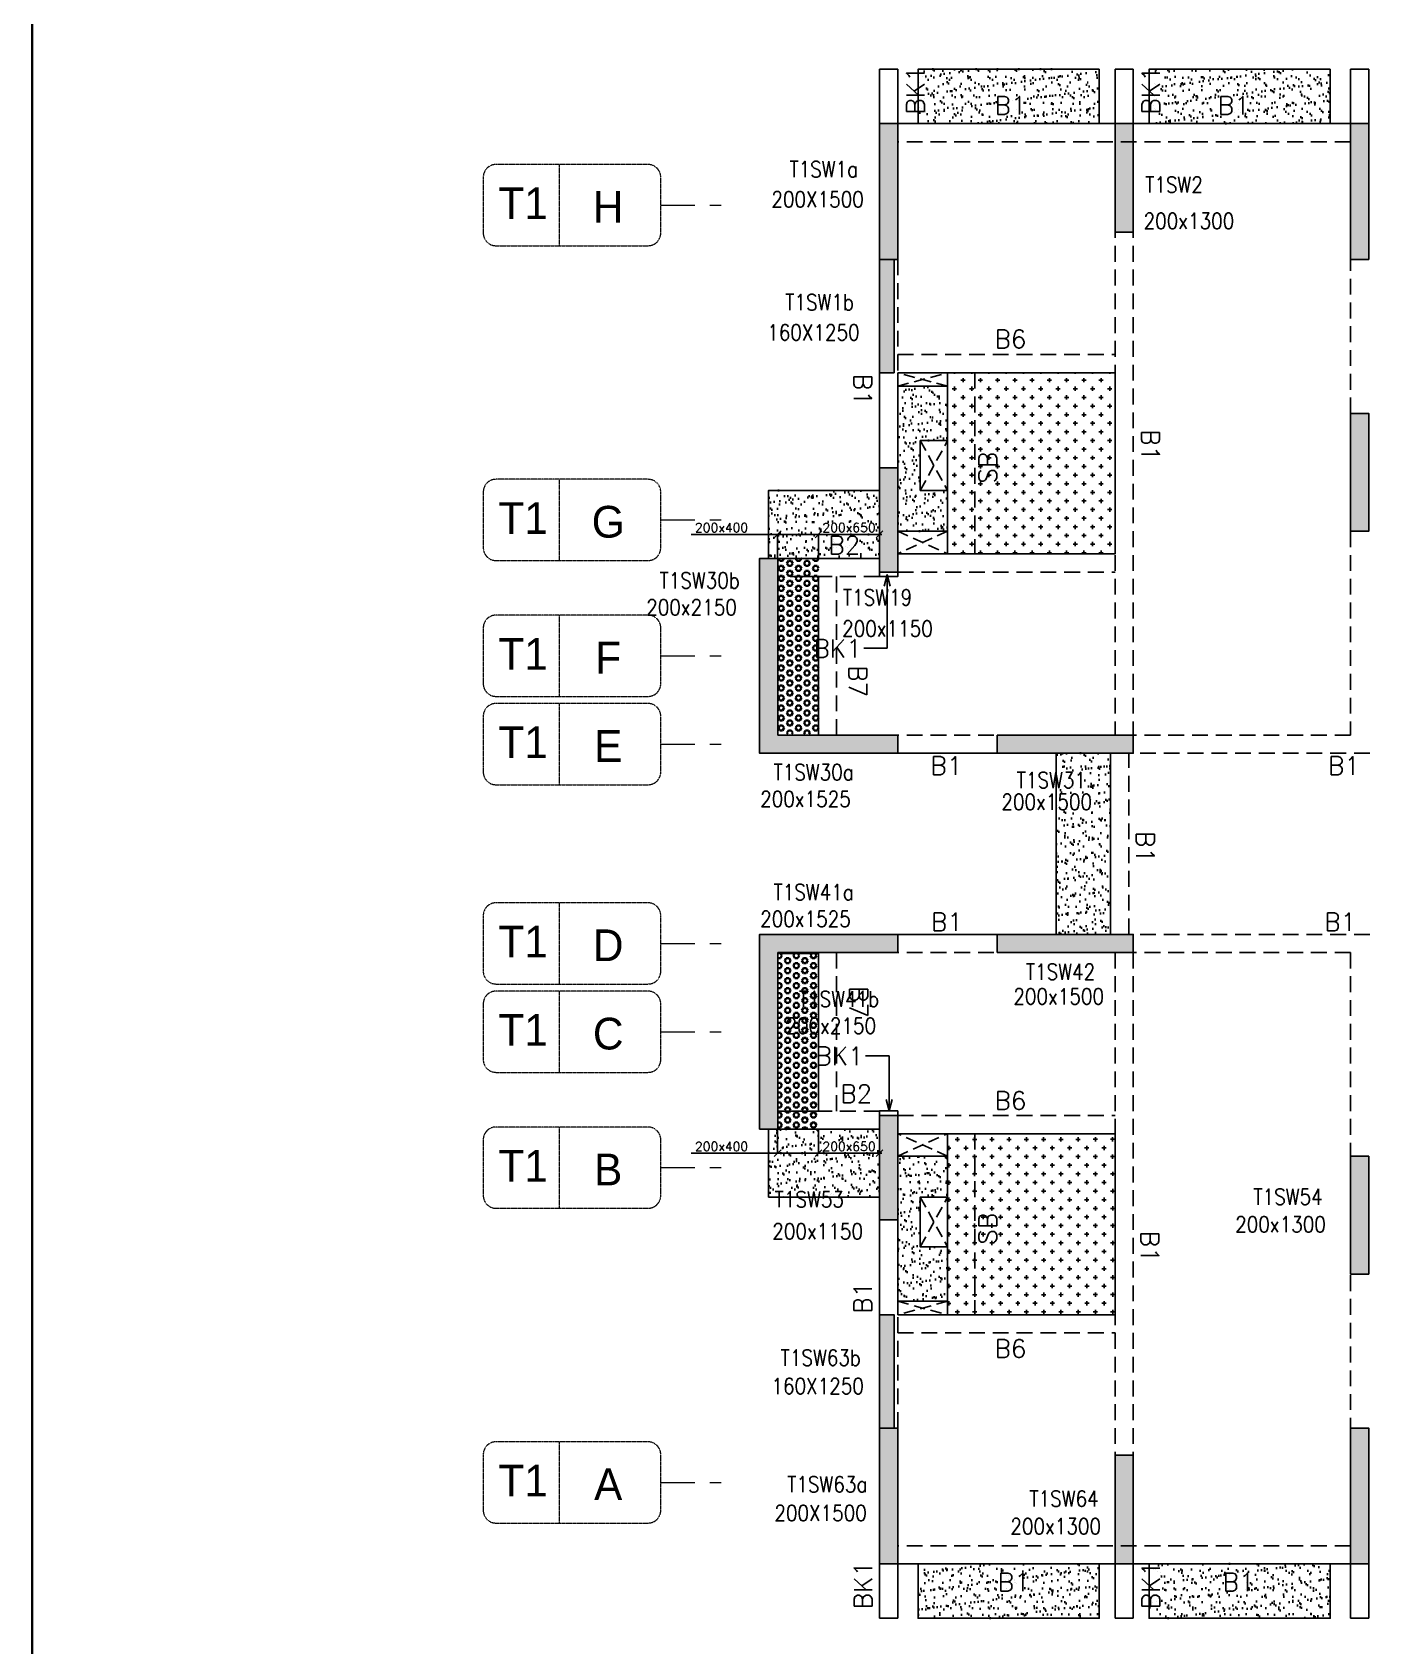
# Model space of a CAD drawing. Header units: millimetres. Extents: x 1078357 to 2594950, y -5122486 to -4636555.
# Drawn here: x 1346322 to 1361076, y -4673612 to -4655802 of the extents above; entities that cross this region are included whole.
import ezdxf
from ezdxf.enums import TextEntityAlignment as Align

# ---------------------------------------------------------------- set-up
doc = ezdxf.new("R2010")
doc.units = ezdxf.units.MM
doc.header["$PDMODE"] = 35
for name, pattern in [('CONTINOUS', [0]), ('DGN STYLE 7', [8.34, 3.75, -1.67, 1.25, -1.67]), ('HIDDEN', [0.375, 0.25, -0.125]), ('New Retail block$0$CONTINOUS', [0])]:
    doc.linetypes.add(name, pattern=pattern)
doc.layers.get('0').update_dxf_attribs({"lineweight": 0})
doc.layers.get('Defpoints').update_dxf_attribs({"lineweight": 0})
for name, color, linetype, lineweight in [('A-_ANOTDIMA_D-', 6, 'Continuous', 13), ('Boundary', 40, 'Continuous', 30), ('COL. NO.', 30, 'Continuous', 25), ('COL. SIZE', 7, 'Continuous', 25), ('DIM', 9, 'Continuous', 25), ('GRID LINE', 8, 'Continuous', 0), ('GRID NO', 8, 'DGN STYLE 7', 13), ('HATCH', 8, 'Continuous', 30)]:
    doc.layers.add(name, color=color, linetype=linetype, lineweight=lineweight)
for name, color, linetype in [('B-200x325', 201, 'HIDDEN'), ('B-200x400', 44, 'HIDDEN'), ('DROP SLAB', 8, 'Continuous'), ('S-BEAM', 3, 'HIDDEN'), ('S-BEAM NO.', 6, 'Continuous'), ('S-COLUMN', 1, 'Continuous'), ('S-CUTOUT', 8, 'HIDDEN'), ('S-SLAB-PROJECTION', 54, 'New Retail block$0$CONTINOUS'), ('SLAB FOLD', 8, 'Continuous')]:
    doc.layers.add(name, color=color, linetype=linetype)
doc.styles.add('Roman', font='romans')
doc.styles.add('ROMANS', font='romans.shx', dxfattribs={"width": 0.85})
doc.styles.get("Standard").update_dxf_attribs({"font": 'Adani Regular.ttf', "height": 500})
doc.dimstyles.new('HARESH', dxfattribs={"dimtxt": 150, "dimasz": 75, "dimexe": 0, "dimexo": 0, "dimgap": 25, "dimtad": 1, "dimdec": 0, "dimdsep": 46, "dimtxsty": 'Roman', "dimblk": 'OBLIQUE', "dimcen": 225, "dimdle": 25, "dimclrd": 2, "dimclre": 2, "dimclrt": 7, "dimadec": 8, "dimazin": 1, "dimtfac": 1, "dimtdec": 0, "dimtmove": 0, "dimatfit": 0, "dimfxl": 1, "dimlwd": -1, "dimlwe": -1, "dimarcsym": 0})
pattern_1 = [(37.47015413, (-3665956.78, 18698798.93), (-4.72361136, 146.8264517), [0, -115.824, 0, -129.54, 0, -123.825]), (7.4701541, (-3665956.78, 18698798.93), (134.9689868, 214.9772528), [0, -62.484, 0, -104.394, 0, -40.005]), (327.4701541, (-3666050.5, 18698798.98), (237.2979035, 0.3075449), [0, -38.1, 0, -137.16, 0, -179.07]), (317.4701541, (-3666050.5, 18698798.98), (229.1017424, 66.759465), [0, -19.05, 0, -89.916, 0, -102.87])]

# ---------------------------------------------------------------- blocks, each defined once
blk = doc.blocks.new('_Oblique')
at = {"color": 0, "linetype": 'ByBlock', "lineweight": -2}
blk.add_line((-0.5, -0.5), (0.5, 0.5), dxfattribs=at)
blk = doc.blocks.new('*D1147')
at = {"layer": 'Defpoints', "color": 0, "ltscale": 700, "transparency": 16777216}
for p in [(1354551, -4661344), (1354551, -4661610, 0), (1355001, -4661610, 0)]:
    blk.add_point(p, dxfattribs=at)
at = {"layer": 'DIM', "color": 2, "ltscale": 700, "transparency": 16777216}
for p, q in [((1353595, -4661344), (1354551, -4661344)), ((1354551, -4661344), (1354476, -4661344)), ((1354551, -4661610), (1354551, -4661344)), ((1355001, -4661344), (1354551, -4661344)), ((1355001, -4661344), (1354551, -4661344)), ((1355001, -4661610), (1355001, -4661344)), ((1355001, -4661344), (1355076, -4661344))]:
    blk.add_line(p, q, dxfattribs=at)
at = {"layer": 'DIM', "color": 2, "ltscale": 700, "transparency": 16777216, "xscale": 75, "yscale": 75, "zscale": 75}
blk.add_blockref('_Oblique', (1354551, -4661344), dxfattribs=at)
at = {"layer": 'DIM', "color": 2, "ltscale": 700, "transparency": 16777216, "xscale": 75, "yscale": 75, "zscale": 75, "rotation": 180}
blk.add_blockref('_Oblique', (1355001, -4661344), dxfattribs=at)
at = {"layer": 'DIM', "color": 7, "ltscale": 700, "transparency": 16777216, "insert": (1353932, -4661269), "char_height": 150, "attachment_point": 5, "style": 'Roman'}
blk.add_mtext('{\\H0.666667x;200x400}', dxfattribs=at)
blk = doc.blocks.new('*D1148')
at = {"layer": 'Defpoints', "color": 0, "ltscale": 700, "transparency": 16777216}
for p in [(1355676, -4661344), (1355001, -4661610), (1355676, -4661610, 0)]:
    blk.add_point(p, dxfattribs=at)
at = {"layer": 'DIM', "color": 2, "ltscale": 700, "transparency": 16777216}
for p, q in [((1354976, -4661344), (1355701, -4661344)), ((1355001, -4661610), (1355001, -4661344)), ((1355676, -4661610), (1355676, -4661344))]:
    blk.add_line(p, q, dxfattribs=at)
at = {"layer": 'DIM', "color": 2, "ltscale": 700, "transparency": 16777216, "xscale": 75, "yscale": 75, "zscale": 75, "rotation": 180}
blk.add_blockref('_Oblique', (1355001, -4661344), dxfattribs=at)
at = {"layer": 'DIM', "color": 2, "ltscale": 700, "transparency": 16777216, "xscale": 75, "yscale": 75, "zscale": 75}
blk.add_blockref('_Oblique', (1355676, -4661344), dxfattribs=at)
at = {"layer": 'DIM', "color": 7, "ltscale": 700, "transparency": 16777216, "insert": (1355339, -4661269), "char_height": 150, "attachment_point": 5, "style": 'Roman'}
blk.add_mtext('{\\H0.666667x;200x650}', dxfattribs=at)
blk = doc.blocks.new('*D1159')
at = {"layer": 'Defpoints', "color": 0, "ltscale": 700, "transparency": 16777216}
for p in [(1354551, -4667910, 0), (1355001, -4667910, 0), (1354551, -4668176)]:
    blk.add_point(p, dxfattribs=at)
at = {"layer": 'DIM', "color": 2, "ltscale": 700, "transparency": 16777216}
for p, q in [((1354551, -4667910), (1354551, -4668176)), ((1355001, -4667910), (1355001, -4668176)), ((1353595, -4668176), (1354551, -4668176)), ((1354551, -4668176), (1354476, -4668176)), ((1355001, -4668176), (1354551, -4668176)), ((1355001, -4668176), (1354551, -4668176)), ((1355001, -4668176), (1355076, -4668176))]:
    blk.add_line(p, q, dxfattribs=at)
at = {"layer": 'DIM', "color": 2, "ltscale": 700, "transparency": 16777216, "xscale": 75, "yscale": 75, "zscale": 75}
blk.add_blockref('_Oblique', (1354551, -4668176), dxfattribs=at)
at = {"layer": 'DIM', "color": 2, "ltscale": 700, "transparency": 16777216, "xscale": 75, "yscale": 75, "zscale": 75, "rotation": 180}
blk.add_blockref('_Oblique', (1355001, -4668176), dxfattribs=at)
at = {"layer": 'DIM', "color": 7, "ltscale": 700, "transparency": 16777216, "insert": (1353932, -4668101), "char_height": 150, "attachment_point": 5, "style": 'Roman'}
blk.add_mtext('{\\H0.666667x;200x400}', dxfattribs=at)
blk = doc.blocks.new('*D1160')
at = {"layer": 'Defpoints', "color": 0, "ltscale": 700, "transparency": 16777216}
for p in [(1355001, -4667910), (1355676, -4667910, 0), (1355676, -4668176)]:
    blk.add_point(p, dxfattribs=at)
at = {"layer": 'DIM', "color": 2, "ltscale": 700, "transparency": 16777216}
for p, q in [((1355001, -4667910), (1355001, -4668176)), ((1355676, -4667910), (1355676, -4668176)), ((1354976, -4668176), (1355701, -4668176))]:
    blk.add_line(p, q, dxfattribs=at)
at = {"layer": 'DIM', "color": 2, "ltscale": 700, "transparency": 16777216, "xscale": 75, "yscale": 75, "zscale": 75, "rotation": 180}
blk.add_blockref('_Oblique', (1355001, -4668176), dxfattribs=at)
at = {"layer": 'DIM', "color": 2, "ltscale": 700, "transparency": 16777216, "xscale": 75, "yscale": 75, "zscale": 75}
blk.add_blockref('_Oblique', (1355676, -4668176), dxfattribs=at)
at = {"layer": 'DIM', "color": 7, "ltscale": 700, "transparency": 16777216, "insert": (1355339, -4668101), "char_height": 150, "attachment_point": 5, "style": 'Roman'}
blk.add_mtext('{\\H0.666667x;200x650}', dxfattribs=at)
blk = doc.blocks.new('G$CD63B60BD')
at = {"layer": 'COL. NO.', "linetype": 'Continuous', "style": 'ROMANS', "width": 0.85}
for s, p in [('T1SW1a', (-995, 15309, -320)), ('T1SW2', (2932, 15138, -320)), ('T1SW1b', (-1041, 13841, -320)), ('T1SW30b', (-2429, 10769, -320)), ('T1SW19', (-405, 10582, -320)), ('T1SW30a', (-1171, 8653, -320)), ('T1SW31', (1514, 8565, -320)), ('T1SW41a', (-1171, 7329, -320)), ('T1SW42', (1615, 6449, -320)), ('T1SW41b', (-891, 6149, -320)), ('T1SW53', (-1158, 3938, -320)), ('T1SW54', (4127, 3966, -320)), ('T1SW63b', (-1092, 2189, 0)), ('T1SW63a', (-1020, 792, 0)), ('T1SW64', (1654, 634, -320))]:
    blk.add_text(s, height=175, dxfattribs=at).set_placement(p)
at = {"layer": 'COL. SIZE', "linetype": 'Continuous', "style": 'ROMANS', "width": 0.85}
for s, p in [('200X1500', (-1194, 14976, -320)), ('200x1300', (2915, 14738, -320)), ('160X1250', (-1240, 13507, -320)), ('200x2150', (-2576, 10473, -320)), ('200x1150', (-413, 10238, -320)), ('200x1525', (-1318, 8357, -320)), ('200x1500', (1345, 8325, -320)), ('200x1525', (-1318, 7033, -320)), ('200x1500', (1477, 6177, -320)), ('200x2150', (-1039, 5853, -320)), ('200x1150', (-1184, 3585, -320)), ('200x1300', (3926, 3661, -320)), ('160X1250', (-1193, 1876, 0)), ('200X1500', (-1161, 475, 0)), ('200x1300', (1444, 329, -320))]:
    blk.add_text(s, height=175, dxfattribs=at).set_placement(p)
blk = doc.blocks.new('Tower grid nomenclature-ex')
at = {"layer": 'GRID NO'}
blk.add_lwpolyline([(-1250, -600), (1750, -600, 0.414214), (2000, -350), (2000, 750, 0.414214), (1750, 1000), (-1250, 1000, 0.414214), (-1500, 750), (-1500, -350, 0.414214)], format="xyb", close=True, dxfattribs=at)
blk.add_lwpolyline([(0, 1000), (0, -600)], dxfattribs=at)
at = {"layer": 'GRID NO', "flags": 8}
for p in [(-1235, 400), (1788, 400)]:
    blk.add_attdef('GRID', text='', height=625, dxfattribs=at).set_placement(p, align=Align.MIDDLE_CENTER)

msp = doc.modelspace()

# ---------------------------------------------------------------- hatches: boundary and pattern name
at = {"layer": 'DROP SLAB'}
h = msp.add_hatch(dxfattribs=at)
h.set_pattern_fill('CROSS', color=8, scale=15, angle=180)
h.set_pattern_definition([(180, (1316140.84, -4436662.04), (-95.25, -95.25), [47.625, -142.875]), (270, (1316117.03, -4436638.23), (95.25, -95.25), [47.625, -142.875])])
h.paths.add_polyline_path([(1356426.2, -4659559.8), (1358276.2, -4659559.9), (1358276.2, -4661559.8), (1356426.2, -4661559.7)])
h = msp.add_hatch(dxfattribs=at)
h.set_pattern_fill('CROSS', color=8, scale=15, angle=0.03079)
h.set_pattern_definition([(180.03079016, (-12880987.68, 56221088.59), (-95.19879988, -95.30117261), [47.625, -142.875]), (270.03079016, (-12881011.5, 56221112.39), (95.30117261, -95.19879988), [47.625, -142.875])])
h.paths.add_polyline_path([(1356426.2, -4667959.7), (1358276.2, -4667959.7), (1358276.2, -4669959.5), (1356426.2, -4669959.5)])
at = {"layer": 'HATCH'}
h = msp.add_hatch(dxfattribs=at)
h.set_pattern_fill('AR-SAND', color=8, scale=3, angle=179.97015)
h.set_pattern_definition([(37.4701541, (-1471507.07, 9330760.54), (-4.7236114, 146.8264517), [0, -115.824, 0, -129.54, 0, -123.825]), (7.4701541, (-1471507.07, 9330760.54), (134.9689868, 214.9772528), [0, -62.484, 0, -104.394, 0, -40.005]), (327.4701541, (-1471600.8, 9330760.59), (237.2979035, 0.3075449), [0, -38.1, 0, -137.16, 0, -179.07]), (317.4701541, (-1471600.8, 9330760.6), (229.1017424, 66.759465), [0, -19.05, 0, -89.916, 0, -102.87])])
h.paths.add_polyline_path([(1358101.5, -4656209.7), (1356101.5, -4656209.7), (1356101.5, -4656809.7), (1358101.5, -4656809.7)])
h = msp.add_hatch(dxfattribs=at)
h.set_pattern_fill('AR-SAND', color=8, scale=3, angle=179.97015)
h.set_pattern_definition([(37.4701541, (-1474057.07, 9330760.54), (-4.7236114, 146.8264517), [0, -115.824, 0, -129.54, 0, -123.825]), (7.4701541, (-1474057.07, 9330760.54), (134.9689868, 214.9772528), [0, -62.484, 0, -104.394, 0, -40.005]), (327.4701541, (-1474150.8, 9330760.59), (237.2979035, 0.3075449), [0, -38.1, 0, -137.16, 0, -179.07]), (317.4701541, (-1474150.8, 9330760.6), (229.1017424, 66.759465), [0, -19.05, 0, -89.916, 0, -102.87])])
h.paths.add_polyline_path([(1360651.5, -4656209.7), (1358651.5, -4656209.7), (1358651.5, -4656809.7), (1360651.5, -4656809.7)])
h = msp.add_hatch(dxfattribs=at)
h.set_pattern_fill('AR-SAND', color=8, scale=3, angle=179.97015)
h.set_pattern_definition(pattern_1)
h.paths.add_polyline_path([(1355876.2, -4659709.7), (1356426.2, -4659709.7), (1356426.2, -4660309.7), (1356126.2, -4660309.7), (1356126.2, -4660859.7), (1356426.2, -4660859.6), (1356426.2, -4661309.7), (1355876.2, -4661309.7)])
h = msp.add_hatch(dxfattribs=at)
h.set_pattern_fill('AR-SAND', color=8, scale=3, angle=179.97015)
h.set_pattern_definition([(37.4701541, (-2568731.78, 14014779.73), (-4.72361136, 146.8264517), [0, -115.824, 0, -129.54, 0, -123.825]), (7.4701541, (-2568731.78, 14014779.73), (134.9689868, 214.9772528), [0, -62.484, 0, -104.394, 0, -40.005]), (327.4701541, (-2568825.51, 14014779.78), (237.2979035, 0.3075449), [0, -38.1, 0, -137.16, 0, -179.07]), (317.4701541, (-2568825.5, 14014779.78), (229.1017424, 66.759465), [0, -19.05, 0, -89.916, 0, -102.87])])
h.paths.add_polyline_path([(1355676.5, -4660859.6), (1354451.2, -4660859.6), (1354451.2, -4661609.7), (1355676.5, -4661609.7)])
at = {"layer": 'HATCH', "ltscale": 1000}
h = msp.add_hatch(dxfattribs=at)
h.set_pattern_fill('HEX', color=8, scale=10, angle=180)
h.set_pattern_definition([(180, (2455601.086, -9158823.874), (-7e-15, -54.99261315), [31.75, -63.5]), (300, (2455601.086, -9158823.874), (47.625, 27.4963066), [31.75, -63.5]), (240, (2455569.336, -9158823.874), (47.625, -27.4963066), [31.75, -63.5])])
h.paths.add_polyline_path([(1355001.4, -4663549), (1354551.4, -4663549), (1354551.4, -4661609.7), (1355001.4, -4661609.7)])
at = {"layer": 'HATCH'}
h = msp.add_hatch(dxfattribs=at)
h.set_pattern_fill('AR-SAND', color=8, scale=3, angle=179.97015)
h.set_pattern_definition([(37.4701541, (-2559456.77, 14017529.65), (-4.72361136, 146.8264517), [0, -115.824, 0, -129.54, 0, -123.825]), (7.4701541, (-2559456.77, 14017529.65), (134.9689868, 214.9772528), [0, -62.484, 0, -104.394, 0, -40.005]), (327.4701541, (-2559550.5, 14017529.7), (237.2979035, 0.3075449), [0, -38.1, 0, -137.16, 0, -179.07]), (317.4701541, (-2559550.5, 14017529.7), (229.1017424, 66.759465), [0, -19.05, 0, -89.916, 0, -102.87])])
h.paths.add_polyline_path([(1358226.5, -4663759.8), (1357626.5, -4663759.8), (1357626.5, -4665759.8), (1358226.5, -4665759.8)])
at = {"layer": 'HATCH', "ltscale": 1000}
h = msp.add_hatch(dxfattribs=at)
h.set_pattern_fill('HEX', color=8, scale=10, angle=180)
h.set_pattern_definition([(180, (-836073.06, 4893233.687), (-7e-15, -54.99261315), [31.75, -63.5]), (300, (-836073.06, 4893233.687), (47.625, 27.49630658), [31.75, -63.5]), (240, (-836104.81, 4893233.687), (47.625, -27.49630658), [31.75, -63.5])])
h.paths.add_polyline_path([(1355001.4, -4665970.3), (1354551.4, -4665970.3), (1354551.4, -4667909.5), (1355001.4, -4667909.5)])
at = {"layer": 'HATCH'}
h = msp.add_hatch(dxfattribs=at)
h.set_pattern_fill('AR-SAND', color=8, scale=3, angle=179.97015)
h.set_pattern_definition([(37.4701541, (-2569956.74, 14014779.73), (-4.72361136, 146.8264517), [0, -115.824, 0, -129.54, 0, -123.825]), (7.4701541, (-2569956.74, 14014779.73), (134.9689868, 214.9772528), [0, -62.484, 0, -104.394, 0, -40.005]), (327.4701541, (-2570050.47, 14014779.78), (237.2979035, 0.3075449), [0, -38.1, 0, -137.16, 0, -179.07]), (317.4701541, (-2570050.47, 14014779.78), (229.1017424, 66.759465), [0, -19.05, 0, -89.916, 0, -102.87])])
h.paths.add_polyline_path([(1355676.5, -4667909.7), (1354451.2, -4667909.7), (1354451.2, -4668659.6), (1355676.5, -4668659.6)])
h = msp.add_hatch(dxfattribs=at)
h.set_pattern_fill('AR-SAND', color=8, scale=3, angle=180.02985)
h.set_pattern_definition(pattern_1)
h.paths.add_polyline_path([(1355876.2, -4669809.7), (1356426.2, -4669809.7), (1356426.2, -4669209.6), (1356126.2, -4669209.6), (1356126.2, -4668659.7), (1356426.2, -4668659.7), (1356426.2, -4668209.7), (1355876.2, -4668209.7)])
h = msp.add_hatch(dxfattribs=at)
h.set_pattern_fill('AR-SAND', color=8, scale=3, angle=179.97015)
h.set_pattern_definition([(37.47015413, (-3659431.5, 18698798.92), (-4.72361136, 146.8264517), [0, -115.824, 0, -129.54, 0, -123.825]), (7.4701541, (-3659431.5, 18698798.92), (134.9689868, 214.9772528), [0, -62.484, 0, -104.394, 0, -40.005]), (327.4701541, (-3659525.23, 18698798.96), (237.2979035, 0.3075449), [0, -38.1, 0, -137.16, 0, -179.07]), (317.4701541, (-3659525.23, 18698798.96), (229.1017424, 66.759465), [0, -19.05, 0, -89.916, 0, -102.87])])
h.paths.add_polyline_path([(1358101.5, -4672709.7), (1356101.5, -4672709.7), (1356101.5, -4673309.7), (1358101.5, -4673309.7)])
h = msp.add_hatch(dxfattribs=at)
h.set_pattern_fill('AR-SAND', color=8, scale=3, angle=179.97015)
h.set_pattern_definition([(37.47015413, (-3661981.5, 18698798.92), (-4.72361136, 146.8264517), [0, -115.824, 0, -129.54, 0, -123.825]), (7.4701541, (-3661981.5, 18698798.92), (134.9689868, 214.9772528), [0, -62.484, 0, -104.394, 0, -40.005]), (327.4701541, (-3662075.23, 18698798.96), (237.2979035, 0.3075449), [0, -38.1, 0, -137.16, 0, -179.07]), (317.4701541, (-3662075.23, 18698798.96), (229.1017424, 66.759465), [0, -19.05, 0, -89.916, 0, -102.87])])
h.paths.add_polyline_path([(1360651.5, -4672709.7), (1358651.5, -4672709.7), (1358651.5, -4673309.7), (1360651.5, -4673309.7)])
at = {"layer": 'S-COLUMN', "lineweight": 25, "extrusion": (1.00316e-06, 1.91639e-11, 1)}
h = msp.add_hatch(color=1, dxfattribs=at)
h.dxf.hatch_style = 1
h.paths.add_polyline_path([(1355876.3, -4656809.7), (1355676.3, -4656809.7), (1355676.3, -4658309.7), (1355876.3, -4658309.7)])
at = {"layer": 'S-COLUMN', "lineweight": 25}
h = msp.add_hatch(color=1, dxfattribs=at)
h.dxf.hatch_style = 1
h.paths.add_polyline_path([(1358276.3, -4658009.8), (1358476.3, -4658009.8), (1358476.3, -4656809.7), (1358276.3, -4656809.7)])
at = {"layer": 'S-COLUMN', "lineweight": 25, "extrusion": (1.00316e-06, 1.91639e-11, 1)}
h = msp.add_hatch(color=1, dxfattribs=at)
h.dxf.hatch_style = 1
h.paths.add_polyline_path([(1361076.3, -4656809.7), (1360876.3, -4656809.7), (1360876.3, -4658309.7), (1361076.3, -4658309.7)])
at = {"layer": 'S-COLUMN', "lineweight": 25, "extrusion": (1.00316e-06, -2.11765e-11, 1)}
h = msp.add_hatch(color=1, dxfattribs=at)
h.dxf.hatch_style = 1
h.paths.add_polyline_path([(1355836.2, -4659559.9), (1355676.2, -4659559.9), (1355676.2, -4658309.7), (1355836.2, -4658309.7)])
at = {"layer": 'S-COLUMN', "lineweight": 25, "extrusion": (-1.00316e-06, 2.11765e-11, 1)}
h = msp.add_hatch(color=1, dxfattribs=at)
h.dxf.hatch_style = 1
h.paths.add_polyline_path([(1360876.3, -4661309.7), (1361076.3, -4661309.7), (1361076.3, -4660009.7), (1360876.3, -4660009.7)])
at = {"layer": 'S-COLUMN', "lineweight": 25, "extrusion": (1.00316e-06, 1.91639e-11, 1)}
h = msp.add_hatch(color=1, dxfattribs=at)
h.dxf.hatch_style = 1
h.paths.add_polyline_path([(1361076.3, -4661309.7), (1360876.3, -4661309.7), (1360876.3, -4660009.7), (1361076.3, -4660009.7)])
h = msp.add_hatch(color=1, dxfattribs=at)
h.dxf.hatch_style = 1
h.paths.add_polyline_path([(1355876.3, -4661759.7), (1355676.3, -4661759.7), (1355676.3, -4660609.7), (1355876.3, -4660609.7)])
h = msp.add_hatch(color=1, dxfattribs=at)
h.dxf.hatch_style = 1
h.paths.add_polyline_path([(1354551.3, -4663559.7), (1355876.3, -4663559.7), (1355876.3, -4663759.7), (1354351.3, -4663759.7), (1354351.3, -4661609.7), (1354551.3, -4661609.7)])
at = {"layer": 'S-COLUMN', "lineweight": 25}
h = msp.add_hatch(color=1, dxfattribs=at)
h.dxf.hatch_style = 1
h.paths.add_polyline_path([(1356976.3, -4663559.7), (1358476.3, -4663559.7), (1358476.3, -4663759.7), (1356976.3, -4663759.7)])
at = {"layer": 'S-COLUMN', "lineweight": 25, "extrusion": (1.00316e-06, -2.11765e-11, 1)}
h = msp.add_hatch(color=1, dxfattribs=at)
h.dxf.hatch_style = 1
h.paths.add_polyline_path([(1354551.3, -4665959.7), (1355876.3, -4665959.7), (1355876.3, -4665759.7), (1354351.3, -4665759.7), (1354351.3, -4667909.7), (1354551.3, -4667909.7)])
at = {"layer": 'S-COLUMN', "lineweight": 25}
h = msp.add_hatch(color=1, dxfattribs=at)
h.dxf.hatch_style = 1
h.paths.add_polyline_path([(1356976.3, -4665759.7), (1358476.3, -4665759.7), (1358476.3, -4665959.7), (1356976.3, -4665959.7)])
at = {"layer": 'S-COLUMN', "lineweight": 25, "extrusion": (1.00316e-06, -2.11765e-11, 1)}
h = msp.add_hatch(color=1, dxfattribs=at)
h.dxf.hatch_style = 1
h.paths.add_polyline_path([(1355876.3, -4667759.7), (1355676.3, -4667759.7), (1355676.3, -4668909.7), (1355876.3, -4668909.7)])
h = msp.add_hatch(color=1, dxfattribs=at)
h.dxf.hatch_style = 1
h.paths.add_polyline_path([(1361076.3, -4668209.7), (1360876.3, -4668209.7), (1360876.3, -4669509.7), (1361076.3, -4669509.7)])
at = {"layer": 'S-COLUMN', "lineweight": 25, "extrusion": (-1.00316e-06, -1.91639e-11, 1)}
h = msp.add_hatch(color=1, dxfattribs=at)
h.dxf.hatch_style = 1
h.paths.add_polyline_path([(1360876.3, -4668209.7), (1361076.3, -4668209.7), (1361076.3, -4669509.7), (1360876.3, -4669509.7)])
at = {"layer": 'S-COLUMN', "lineweight": 25, "extrusion": (1.00316e-06, -2.11765e-11, 1)}
h = msp.add_hatch(color=1, dxfattribs=at)
h.dxf.hatch_style = 1
h.paths.add_polyline_path([(1355836.3, -4671209.7), (1355676.3, -4671209.7), (1355676.3, -4669959.5), (1355836.3, -4669959.5)])
h = msp.add_hatch(color=1, dxfattribs=at)
h.dxf.hatch_style = 1
h.paths.add_polyline_path([(1355876.2, -4672709.7), (1355676.2, -4672709.7), (1355676.2, -4671209.7), (1355876.2, -4671209.7)])
at = {"layer": 'S-COLUMN', "lineweight": 25, "extrusion": (-1.00316e-06, -1.91639e-11, 1)}
h = msp.add_hatch(color=1, dxfattribs=at)
h.dxf.hatch_style = 1
h.paths.add_polyline_path([(1360876.2, -4672709.7), (1361076.2, -4672709.7), (1361076.2, -4671209.7), (1360876.2, -4671209.7)])
at = {"layer": 'S-COLUMN', "lineweight": 25, "extrusion": (1.00316e-06, -2.11765e-11, 1)}
h = msp.add_hatch(color=1, dxfattribs=at)
h.dxf.hatch_style = 1
h.paths.add_polyline_path([(1361076.2, -4672709.7), (1360876.2, -4672709.7), (1360876.2, -4671209.7), (1361076.2, -4671209.7)])
at = {"layer": 'S-COLUMN', "lineweight": 25}
h = msp.add_hatch(color=1, dxfattribs=at)
h.dxf.hatch_style = 1
h.paths.add_polyline_path([(1358476.2, -4671509.7), (1358476.2, -4672709.7), (1358276.2, -4672709.7), (1358276.2, -4671509.7)])

# ---------------------------------------------------------------- linework, layer by layer
at = {"layer": 'B-200x400', "linetype": 'ByBlock', "ltscale": 500}
for p, q in [((1355001.4, -4661609.7, 0), (1354551.4, -4661609.7, 0)), ((1355001.4, -4667909.7, 0), (1354551.4, -4667909.7, 0))]:
    msp.add_line(p, q, dxfattribs=at)
at = {"layer": 'B-200x400', "linetype": 'HIDDEN', "ltscale": 500}
for p, q in [((1355001.4, -4661809.7, 0), (1354551.4, -4661809.7, 0)), ((1355001.4, -4667709.7, 0), (1354551.4, -4667709.7, 0))]:
    msp.add_line(p, q, dxfattribs=at)
at = {"layer": 'Boundary', "ltscale": 700, "elevation": 0}
msp.add_lwpolyline([(1346322.5, -4636994.1), (1453025, -4636994.1), (1453025, -4686048.4), (1346322.5, -4686048.4)], close=True, dxfattribs=at)
at = {"layer": 'DROP SLAB', "color": 3, "linetype": 'CONTINOUS', "ltscale": 500, "elevation": 0}
for points in [[(1355876.2, -4659559.9), (1356426.2, -4659559.9), (1356426.2, -4659709.7), (1355876.2, -4659709.7)], [(1356126.2, -4660309.7), (1356426.2, -4660309.7), (1356426.2, -4660859.6), (1356126.2, -4660859.6)], [(1355876.4, -4661309.7), (1356426.2, -4661309.7), (1356426.2, -4661559.6), (1355876.4, -4661559.6)], [(1355876.4, -4668209.7), (1356426.2, -4668209.7), (1356426.2, -4667959.8), (1355876.4, -4667959.8)], [(1356426.2, -4667959.7), (1358276.2, -4667959.7), (1358276.2, -4669959.5), (1356426.2, -4669959.5)], [(1356126.2, -4669209.7), (1356426.2, -4669209.7), (1356426.2, -4668659.7), (1356126.2, -4668659.7)], [(1355876.2, -4669959.5), (1356426.2, -4669959.5), (1356426.2, -4669809.7), (1355876.2, -4669809.7)]]:
    msp.add_lwpolyline(points, close=True, dxfattribs=at)
msp.add_lwpolyline([(1358276.2, -4659601.3), (1358276.2, -4661559.7), (1356426.2, -4661559.7), (1356426.2, -4659559.9), (1358276.2, -4659559.9)], dxfattribs=at)
at = {"layer": 'GRID LINE', "linetype": 'DGN STYLE 7', "ltscale": 100, "elevation": 0}
for points in [[(1353261, -4657709.7), (1354068, -4657709.7)], [(1353261, -4661184.7), (1354068, -4661184.7)], [(1353261, -4662684.7), (1354068, -4662684.7)], [(1353261, -4663659.7), (1354068, -4663659.7)], [(1353261, -4665859.7), (1354068, -4665859.7)], [(1353261, -4666834.7), (1354068, -4666834.7)], [(1353261, -4668334.7), (1354068, -4668334.7)], [(1353261, -4671809.7), (1354068, -4671809.7)]]:
    msp.add_lwpolyline(points, dxfattribs=at)
at = {"layer": 'S-BEAM', "linetype": 'CONTINOUS', "ltscale": 700}
for p, q in [((1355876.2, -4656209.7, 0), (1355676.2, -4656209.7, 0)), ((1355676.2, -4656209.7, 0), (1355676.2, -4656809.7, 0)), ((1355876.2, -4656809.7, 0), (1355876.2, -4656209.7, 0)), ((1358476.2, -4656209.7, 0), (1358276.2, -4656209.7, 0)), ((1358276.2, -4656209.7, 0), (1358276.2, -4656809.7, 0)), ((1358476.2, -4656809.7, 0), (1358476.2, -4656209.7, 0)), ((1361076.2, -4656209.7, 0), (1360876.2, -4656209.7, 0)), ((1360876.2, -4656209.7, 0), (1360876.2, -4656809.7, 0)), ((1361076.2, -4656809.7, 0), (1361076.2, -4656209.7, 0)), ((1360876.5, -4656809.7, 0), (1355876.5, -4656809.7, 0)), ((1355676.5, -4658309.7, 0), (1355676.5, -4660609.7, 0)), ((1355676.5, -4661609.7, 0), (1354351.5, -4661609.7, 0)), ((1354351.5, -4661659.7, 0), (1354351.5, -4661609.7, 0)), ((1355676.2, -4661609.7, 0), (1355001.4, -4661609.7, 0)), ((1355676.2, -4661759.7, 0), (1355676.2, -4661809.7, 0)), ((1358226.5, -4663759.6, 0), (1355876.5, -4663759.6, 0)), ((1358226.5, -4665759.6, 0), (1358226.5, -4663759.6, 0)), ((1358226.5, -4665759.7, 0), (1355876.5, -4665759.7, 0)), ((1355676.5, -4667909.7, 0), (1354351.5, -4667909.7, 0)), ((1355676.2, -4667909.7, 0), (1355001.4, -4667909.7, 0)), ((1355676.5, -4671209.7, 0), (1355676.5, -4668909.6, 0)), ((1355676.2, -4673309.7, 0), (1355676.2, -4672709.7, 0)), ((1355876.2, -4672709.7, 0), (1355876.2, -4673309.7, 0)), ((1360876.5, -4672709.6, 0), (1355876.5, -4672709.6, 0)), ((1358276.2, -4673309.7, 0), (1358276.2, -4672709.7, 0)), ((1358476.2, -4672709.7, 0), (1358476.2, -4673309.7, 0)), ((1360876.2, -4673309.6, 0), (1360876.2, -4672709.6, 0)), ((1361076.2, -4672709.6, 0), (1361076.2, -4673309.6, 0)), ((1355876.2, -4673309.7, 0), (1355676.2, -4673309.7, 0)), ((1358476.2, -4673309.7, 0), (1358276.2, -4673309.7, 0)), ((1361076.2, -4673309.6, 0), (1360876.2, -4673309.6, 0))]:
    msp.add_line(p, q, dxfattribs=at)
at = {"layer": 'S-BEAM', "linetype": 'HIDDEN', "ltscale": 700}
for p, q in [((1360876.5, -4657009.7, 0), (1355876.5, -4657009.7, 0)), ((1358276.5, -4657109.7, 0), (1358276.5, -4663559.6, 0)), ((1358476.5, -4657109.7, 0), (1358476.5, -4663559.6, 0)), ((1355876.5, -4658309.7, 0), (1355876.5, -4660609.7, 0)), ((1360876.5, -4660009.7, 0), (1360876.5, -4658309.7, 0)), ((1356426.1, -4659560.1, 0), (1356426.1, -4661559.9, 0)), ((1356726.1, -4659560.1, 0), (1356726.1, -4661559.9, 0)), ((1360876.5, -4661309.7, 0), (1360876.5, -4663559.6, 0)), ((1355676.5, -4661809.7, 0), (1354551.5, -4661809.7, 0)), ((1355676.2, -4661809.7, 0), (1355001.4, -4661809.7, 0)), ((1360876.5, -4663559.6, 0), (1355876.5, -4663559.6, 0)), ((1358426.5, -4665759.6, 0), (1358426.5, -4663759.6, 0)), ((1366076.5, -4663759.6, 0), (1358526.5, -4663759.6, 0)), ((1366076.5, -4665759.7, 0), (1358526.5, -4665759.7, 0)), ((1360876.5, -4665959.7, 0), (1355876.5, -4665959.7, 0)), ((1358276.5, -4665959.7, 0), (1358276.5, -4672409.6, 0)), ((1358476.5, -4665959.7, 0), (1358476.5, -4672409.6, 0)), ((1360876.5, -4665959.7, 0), (1360876.5, -4668209.7, 0)), ((1355676.5, -4667709.7, 0), (1354551.5, -4667709.7, 0)), ((1355676.2, -4667709.7, 0), (1355001.4, -4667709.7, 0)), ((1356426.1, -4667960, 0), (1356426.1, -4669959.8, 0)), ((1356726.1, -4667960, 0), (1356726.1, -4669959.8, 0)), ((1360876.5, -4668209.7, 0), (1360876.5, -4671209.7, 0)), ((1355876.5, -4671209.7, 0), (1355876.5, -4668909.6, 0)), ((1360876.5, -4672509.6, 0), (1355876.5, -4672509.6, 0))]:
    msp.add_line(p, q, dxfattribs=at)
at = {"layer": 'S-BEAM', "ltscale": 700}
for p, q in [((1355876.2, -4659359.9, 0), (1358276.2, -4659359.9, 0)), ((1355676.2, -4660609.7, 0), (1355676.9, -4660609.7, 0)), ((1355676.5, -4660609.7, 0), (1355677.2, -4660609.7, 0)), ((1355676.2, -4660809.7, 0), (1355676.2, -4660809.7, 0)), ((1355676.5, -4660809.7, 0), (1355676.5, -4660809.7, 0)), ((1355201.4, -4661809.7, 0), (1355201.4, -4663559.7, 0)), ((1355876.4, -4661759.7, 0), (1358276.2, -4661759.7, 0)), ((1355201.4, -4667709.7, 0), (1355201.4, -4665959.7, 0)), ((1355876.4, -4667759.7, 0), (1358276.2, -4667759.7, 0)), ((1355676.2, -4668709.6, 0), (1355676.2, -4668709.6, 0)), ((1355676.5, -4668709.6, 0), (1355676.5, -4668709.6, 0)), ((1355676.2, -4668909.6, 0), (1355676.9, -4668909.6, 0)), ((1355676.5, -4668909.6, 0), (1355677.2, -4668909.6, 0)), ((1355876.2, -4670159.5, 0), (1358276.2, -4670159.5, 0))]:
    msp.add_line(p, q, dxfattribs=at)
at = {"layer": 'S-BEAM', "linetype": 'Continuous', "ltscale": 700}
for p, q in [((1355876.2, -4659559.9, 0), (1358276.2, -4659559.9, 0)), ((1358276.2, -4659559.9, 0), (1358276.2, -4661559.7, 0)), ((1355876.4, -4661559.7, 0), (1358276.2, -4661559.7, 0)), ((1355001.4, -4661809.7, 0), (1355001.4, -4663549, 0)), ((1355001.4, -4667709.7, 0), (1355001.4, -4665970.3, 0)), ((1355876.4, -4667959.7, 0), (1358276.2, -4667959.7, 0)), ((1355876.2, -4669959.5, 0), (1358276.2, -4669959.5, 0))]:
    msp.add_line(p, q, dxfattribs=at)
at = {"layer": 'S-BEAM', "linetype": 'Continuous', "ltscale": 700, "elevation": 0}
for points in [[(1355876.5, -4661759.7), (1355676.5, -4661759.7), (1355676.5, -4661809.9), (1355876.5, -4661809.9)], [(1355876.5, -4667709.3), (1355676.5, -4667709.3), (1355676.5, -4667759.5), (1355876.5, -4667759.5)]]:
    msp.add_lwpolyline(points, close=True, dxfattribs=at)
at = {"layer": 'S-COLUMN', "color": 1, "lineweight": 25, "extrusion": (1.00316e-06, 1.91639e-11, 1), "elevation": 1.4}
for points in [[(1355876.3, -4656809.7), (1355676.3, -4656809.7), (1355676.3, -4658309.7), (1355876.3, -4658309.7)], [(1361076.3, -4656809.7), (1360876.3, -4656809.7), (1360876.3, -4658309.7), (1361076.3, -4658309.7)], [(1361076.3, -4661309.7), (1360876.3, -4661309.7), (1360876.3, -4660009.7), (1361076.3, -4660009.7)], [(1355876.3, -4661759.7), (1355676.3, -4661759.7), (1355676.3, -4660609.7), (1355876.3, -4660609.7)]]:
    msp.add_lwpolyline(points, close=True, dxfattribs=at)
at = {"layer": 'S-COLUMN', "color": 1, "lineweight": 25, "elevation": 0}
for points in [[(1358276.3, -4656809.7), (1358476.3, -4656809.7), (1358476.3, -4658009.7), (1358276.3, -4658009.7)], [(1356976.3, -4663559.7), (1358476.3, -4663559.7), (1358476.3, -4663759.7), (1356976.3, -4663759.7)], [(1356976.3, -4665759.7), (1358476.3, -4665759.7), (1358476.3, -4665959.7), (1356976.3, -4665959.7)], [(1358276.2, -4671509.7), (1358476.2, -4671509.7), (1358476.2, -4672709.7), (1358276.2, -4672709.7)]]:
    msp.add_lwpolyline(points, close=True, dxfattribs=at)
at = {"layer": 'S-COLUMN', "color": 1, "lineweight": 25, "extrusion": (-1.00316e-06, 2.11765e-11, 1), "elevation": -1.4}
msp.add_lwpolyline([(1360876.3, -4658309.7), (1360876.3, -4656809.7), (1361076.3, -4656809.7), (1361076.3, -4658309.7)], dxfattribs=at)
at = {"layer": 'S-COLUMN', "color": 1, "lineweight": 25, "extrusion": (1.00316e-06, -2.11765e-11, 1), "elevation": 1.4}
for points in [[(1355836.2, -4659559.9), (1355676.2, -4659559.9), (1355676.2, -4658309.7), (1355836.2, -4658309.7)], [(1355876.3, -4667759.7), (1355676.3, -4667759.7), (1355676.3, -4668909.7), (1355876.3, -4668909.7)], [(1361076.3, -4668209.7), (1360876.3, -4668209.7), (1360876.3, -4669509.7), (1361076.3, -4669509.7)], [(1355836.3, -4671209.7), (1355676.3, -4671209.7), (1355676.3, -4669959.5), (1355836.3, -4669959.5)], [(1355876.2, -4672709.7), (1355676.2, -4672709.7), (1355676.2, -4671209.7), (1355876.2, -4671209.7)], [(1361076.2, -4672709.7), (1360876.2, -4672709.7), (1360876.2, -4671209.7), (1361076.2, -4671209.7)]]:
    msp.add_lwpolyline(points, close=True, dxfattribs=at)
at = {"layer": 'S-COLUMN', "color": 1, "lineweight": 25, "extrusion": (-1.00316e-06, 2.11765e-11, 1), "elevation": -1.4}
msp.add_lwpolyline([(1360876.3, -4661309.7), (1361076.3, -4661309.7), (1361076.3, -4660009.7), (1360876.3, -4660009.7)], close=True, dxfattribs=at)
at = {"layer": 'S-COLUMN', "color": 1, "lineweight": 25, "extrusion": (1.00316e-06, 1.91639e-11, 1), "elevation": 1.4}
msp.add_lwpolyline([(1354551.3, -4663559.7), (1355876.3, -4663559.7), (1355876.3, -4663759.7), (1354351.3, -4663759.7), (1354351.3, -4661609.7), (1354551.3, -4661609.7), (1354551.3, -4663559.7)], dxfattribs=at)
at = {"layer": 'S-COLUMN', "color": 1, "lineweight": 25, "extrusion": (1.00316e-06, -2.11765e-11, 1), "elevation": 1.4}
msp.add_lwpolyline([(1354551.3, -4665959.7), (1355876.3, -4665959.7), (1355876.3, -4665759.7), (1354351.3, -4665759.7), (1354351.3, -4667909.7), (1354551.3, -4667909.7), (1354551.3, -4665959.7)], dxfattribs=at)
at = {"layer": 'S-COLUMN', "color": 1, "lineweight": 25, "extrusion": (-1.00316e-06, -1.91639e-11, 1), "elevation": -1.4}
for points in [[(1360876.3, -4668209.7), (1361076.3, -4668209.7), (1361076.3, -4669509.7), (1360876.3, -4669509.7)], [(1360876.2, -4672709.7), (1361076.2, -4672709.7), (1361076.2, -4671209.7), (1360876.2, -4671209.7)]]:
    msp.add_lwpolyline(points, close=True, dxfattribs=at)
at = {"layer": 'S-CUTOUT', "ltscale": 500}
for p, q in [((1355876.2, -4659709.7, 0), (1356426.2, -4659559.9, 0)), ((1356426.2, -4659709.7, 0), (1355877, -4659559.9, 0)), ((1356126.2, -4660309.7, 0), (1356426.2, -4660859.7, 0)), ((1356126.2, -4660859.7, 0), (1356426.2, -4660309.7, 0)), ((1355876.2, -4661309.7, 0), (1356426.2, -4661559.7, 0)), ((1356426.2, -4661309.7, 0), (1355876.4, -4661559.7, 0)), ((1355876.2, -4668209.7, 0), (1356426.2, -4667959.7, 0)), ((1356426.2, -4668209.7, 0), (1355876.4, -4667959.7, 0)), ((1356126.2, -4669209.7, 0), (1356426.2, -4668659.7, 0)), ((1356126.2, -4668659.7, 0), (1356426.2, -4669209.6, 0)), ((1355876.2, -4669809.7, 0), (1356426.2, -4669959.5, 0)), ((1356426.2, -4669809.7, 0), (1355877, -4669959.5, 0))]:
    msp.add_line(p, q, dxfattribs=at)
at = {"layer": 'S-SLAB-PROJECTION'}
msp.add_line((1357626.5, -4663759.7, 0), (1357626.5, -4665759.7, 0), dxfattribs=at)
at = {"layer": 'S-SLAB-PROJECTION', "elevation": 0}
for points in [[(1358101.5, -4656209.7), (1356101.5, -4656209.7), (1356101.5, -4656809.7), (1358101.5, -4656809.7)], [(1360651.5, -4656209.7), (1358651.5, -4656209.7), (1358651.5, -4656809.7), (1360651.5, -4656809.7)], [(1355676.2, -4660859.6), (1354451.2, -4660859.6), (1354451.2, -4661609.7), (1355676.2, -4661609.7)], [(1355676.5, -4667909.7), (1354451.2, -4667909.7), (1354451.2, -4668659.6), (1355676.5, -4668659.6)], [(1358101.5, -4672709.7), (1356101.5, -4672709.7), (1356101.5, -4673309.7), (1358101.5, -4673309.7)], [(1360651.5, -4672709.7), (1358651.5, -4672709.7), (1358651.5, -4673309.7), (1360651.5, -4673309.7)]]:
    msp.add_lwpolyline(points, close=True, dxfattribs=at)
at = {"layer": 'SLAB FOLD', "color": 8, "ltscale": 1000, "elevation": 0}
for points in [[(1355876.2, -4659709.7), (1356426.2, -4659709.7), (1356426.2, -4660309.7), (1356126.2, -4660309.7), (1356126.2, -4660859.7), (1356426.2, -4660859.6), (1356426.2, -4661309.7), (1355876.2, -4661309.7), (1355876.2, -4659709.7)], [(1355876.2, -4669809.7), (1356426.2, -4669809.7), (1356426.2, -4669209.6), (1356126.2, -4669209.6), (1356126.2, -4668659.7), (1356426.2, -4668659.7), (1356426.2, -4668209.7), (1355876.2, -4668209.7), (1355876.2, -4669809.7)]]:
    msp.add_lwpolyline(points, dxfattribs=at)
msp.add_lwpolyline([(1355001.4, -4665970.3), (1354551.4, -4665970.3), (1354551.4, -4667709.7), (1355001.4, -4667709.7)], close=True, dxfattribs=at)

# ---------------------------------------------------------------- block references
at = {"layer": 'A-_ANOTDIMA_D-', "color": 2, "ltscale": 700}
msp.add_blockref('G$CD63B60BD', (1355676.2, -4672709.7, 0), dxfattribs=at)
at = {"layer": 'GRID NO'}
ref = msp.add_blockref('Tower grid nomenclature-ex', (1352141, -4657821.7, 0), dxfattribs=dict(at, xscale=0.56, yscale=0.56, zscale=0.56))
ref.add_attrib('GRID', 'H', dxfattribs={"height": 350}).set_placement((1352680.5, -4657730.2, 0), align=Align.MIDDLE_CENTER)
ref.add_attrib('GRID', 'T1', dxfattribs={"height": 350}).set_placement((1351741.5, -4657689.2, 0), align=Align.MIDDLE_CENTER)
ref = msp.add_blockref('Tower grid nomenclature-ex', (1352141, -4661296.7, 0), dxfattribs=dict(at, xscale=0.56, yscale=0.56, zscale=0.56))
ref.add_attrib('GRID', 'G', dxfattribs={"height": 350}).set_placement((1352680.5, -4661205.2, 0), align=Align.MIDDLE_CENTER)
ref.add_attrib('GRID', 'T1', dxfattribs={"height": 350}).set_placement((1351741.5, -4661164.2, 0), align=Align.MIDDLE_CENTER)
ref = msp.add_blockref('Tower grid nomenclature-ex', (1352141, -4662796.7, 0), dxfattribs=dict(at, xscale=0.56, yscale=0.56, zscale=0.56))
ref.add_attrib('GRID', 'F', dxfattribs={"height": 350}).set_placement((1352680.5, -4662705.2, 0), align=Align.MIDDLE_CENTER)
ref.add_attrib('GRID', 'T1', dxfattribs={"height": 350}).set_placement((1351741.5, -4662664.2, 0), align=Align.MIDDLE_CENTER)
ref = msp.add_blockref('Tower grid nomenclature-ex', (1352141, -4663771.7, 0), dxfattribs=dict(at, xscale=0.56, yscale=0.56, zscale=0.56))
ref.add_attrib('GRID', 'E', dxfattribs={"height": 350}).set_placement((1352680.5, -4663680.2, 0), align=Align.MIDDLE_CENTER)
ref.add_attrib('GRID', 'T1', dxfattribs={"height": 350}).set_placement((1351741.5, -4663639.2, 0), align=Align.MIDDLE_CENTER)
ref = msp.add_blockref('Tower grid nomenclature-ex', (1352141, -4665971.7, 0), dxfattribs=dict(at, xscale=0.56, yscale=0.56, zscale=0.56))
ref.add_attrib('GRID', 'D', dxfattribs={"height": 350}).set_placement((1352680.5, -4665880.2, 0), align=Align.MIDDLE_CENTER)
ref.add_attrib('GRID', 'T1', dxfattribs={"height": 350}).set_placement((1351741.5, -4665839.2, 0), align=Align.MIDDLE_CENTER)
ref = msp.add_blockref('Tower grid nomenclature-ex', (1352141, -4666946.7, 0), dxfattribs=dict(at, xscale=0.56, yscale=0.56, zscale=0.56))
ref.add_attrib('GRID', 'C', dxfattribs={"height": 350}).set_placement((1352680.5, -4666855.2, 0), align=Align.MIDDLE_CENTER)
ref.add_attrib('GRID', 'T1', dxfattribs={"height": 350}).set_placement((1351741.5, -4666814.2, 0), align=Align.MIDDLE_CENTER)
ref = msp.add_blockref('Tower grid nomenclature-ex', (1352141, -4668446.7, 0), dxfattribs=dict(at, xscale=0.56, yscale=0.56, zscale=0.56))
ref.add_attrib('GRID', 'B', dxfattribs={"height": 350}).set_placement((1352680.5, -4668355.2, 0), align=Align.MIDDLE_CENTER)
ref.add_attrib('GRID', 'T1', dxfattribs={"height": 350}).set_placement((1351741.5, -4668314.2, 0), align=Align.MIDDLE_CENTER)
ref = msp.add_blockref('Tower grid nomenclature-ex', (1352141, -4671921.7, 0), dxfattribs=dict(at, xscale=0.56, yscale=0.56, zscale=0.56))
ref.add_attrib('GRID', 'A', dxfattribs={"height": 350}).set_placement((1352680.5, -4671830.2, 0), align=Align.MIDDLE_CENTER)
ref.add_attrib('GRID', 'T1', dxfattribs={"height": 350}).set_placement((1351741.5, -4671789.2, 0), align=Align.MIDDLE_CENTER)

# ---------------------------------------------------------------- texts
at = {"layer": 'B-200x325', "linetype": 'Continuous', "ltscale": 700, "style": 'ROMANS'}
for rotation, p in [(359.99906, (1356945.7, -4659287.8, -2.7)), (0.00094, (1356945.7, -4667694.4, -2.7)), (0.00094, (1356945.7, -4670431.6, -2.7))]:
    msp.add_text('B6', height=200, rotation=rotation, dxfattribs=at).set_placement(p)
at = {"layer": 'S-BEAM NO.', "linetype": 'CONTINOUS', "ltscale": 700, "style": 'ROMANS'}
for p in [(1356171.9, -4656709.3, 50), (1358771.9, -4656709.3, 50), (1355594.2, -4673209.3, 50), (1358771.9, -4673209.3, 50)]:
    msp.add_text('BK1', height=200, rotation=90, dxfattribs=at).set_placement(p)
at = {"layer": 'S-BEAM NO.', "linetype": 'HIDDEN', "ltscale": 500, "style": 'ROMANS'}
for rotation, p in [(359.99906, (1356945.7, -4656709.3, -2.7)), (359.99906, (1359410.9, -4656709.3, -2.7)), (269.99906, (1355390.4, -4659571.9, -2.7)), (269.99906, (1358566.9, -4660184.7, -2.7)), (359.99906, (1356238.7, -4663996.9, -2.7)), (359.99906, (1360627.5, -4663996.9, -2.7)), (269.99906, (1358510.4, -4664619.2, -2.7)), (0.00094, (1356244, -4665722.5, -2.7)), (0.00094, (1360585.6, -4665722.5, -2.7)), (269.99906, (1358560.3, -4669031, -2.7)), (90.00094, (1355590.4, -4669947.5, -2.7)), (0.00094, (1356981.8, -4673010, -2.7)), (0.00094, (1359463.1, -4673010, -2.7))]:
    msp.add_text('B1', height=200, rotation=rotation, dxfattribs=at).set_placement(p)
at = {"layer": 'S-BEAM NO.', "linetype": 'Continuous', "ltscale": 700, "style": 'ROMANS'}
for s, rotation, p in [('SB', 90.00094, (1356970.8, -4660784.2, -2.7)), ('BK1', 0.00094, (1354947.6, -4662703.7, -2.7)), ('B7', 269.99906, (1355336.2, -4662789.3, -2.7)), ('B7', 269.99906, (1355345.7, -4666330.1, -2.7)), ('BK1', 0.00094, (1354968.8, -4667201.8, -2.7)), ('SB', 90.00094, (1356970.8, -4669184.1, -2.7))]:
    msp.add_text(s, height=200, rotation=rotation, dxfattribs=at).set_placement(p)
at = {"layer": 'S-BEAM NO.', "linetype": 'Continuous', "ltscale": 500, "style": 'ROMANS'}
for p in [(1355111.9, -4661562.6, -2.7), (1355242.5, -4667619.1, -2.7)]:
    msp.add_text('B2', height=200, dxfattribs=at).set_placement(p)

# ---------------------------------------------------------------- dimensions: what is measured, and where the dimension line sits
at = {"layer": 'DIM', "ltscale": 700}
for base, p1, p2, picture, middle in [((1354551.4, -4661343.7, 0), (1355001.4, -4661609.7, 0), (1354551.4, -4661609.7, 0), '*D1147', (1353932, -4661365.4, 0)), ((1354551.4, -4668175.7, 0), (1355001.4, -4667909.7, 0), (1354551.4, -4667909.7, 0), '*D1159', (1353932, -4668154, 0))]:
    dim = msp.add_linear_dim(base=base, p1=p1, p2=p2, text='{\\H0.666667x;200x400}', dimstyle='HARESH', override={"dimtxsty": 'Roman', "dimtmove": 1}, dxfattribs=at)
    dim.commit()
    dim.dimension.update_dxf_attribs({"geometry": picture, "text_midpoint": middle, "dimtype": 160})
for base, p1, p2, picture, middle in [((1355676.4, -4661343.7, 0), (1355001.4, -4661609.7, 0), (1355676.4, -4661609.7, 0), '*D1148', (1355338.9, -4661268.7, 0)), ((1355676.4, -4668175.7, 0), (1355001.4, -4667909.7, 0), (1355676.4, -4667909.7, 0), '*D1160', (1355338.9, -4668100.7, 0))]:
    dim = msp.add_linear_dim(base=base, p1=p1, p2=p2, text='{\\H0.666667x;200x650}', dimstyle='HARESH', override={"dimtxsty": 'Roman', "dimtmove": 1}, dxfattribs=at)
    dim.commit()
    dim.dimension.update_dxf_attribs({"geometry": picture, "text_midpoint": middle})

# ---------------------------------------------------------------- leaders
at = {"layer": 'S-BEAM NO.', "linetype": 'Continuous', "ltscale": 700}
for points in [[(1355760, -4661790, 0), (1355760, -4662601.4, 0), (1355501.2, -4662601.4, 0)], [(1355781.3, -4667709.3, 0), (1355781.3, -4667099.6, 0), (1355522.4, -4667099.6, 0)]]:
    msp.add_leader(points, dimstyle='HARESH', override={"dimasz": 125, "dimgap": 25, "dimtad": 0, "dimldrblk": 'Open30'}, dxfattribs=at)

doc.saveas('drawing.dxf')
